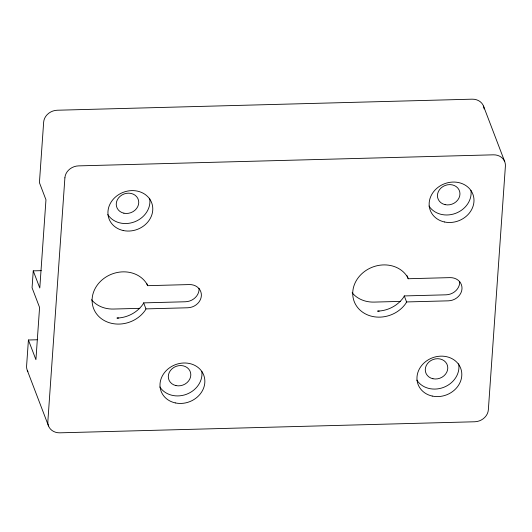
<?xml version="1.0" encoding="UTF-8"?>
<svg xmlns="http://www.w3.org/2000/svg" width="532" height="532" viewBox="0 0 532 532"><rect width="100%" height="100%" fill="white"/><g stroke="black" fill="none" stroke-linecap="round" stroke-linejoin="round"><path stroke-width="0.8" d="M37.247 339.768L28.415 340.001L26.6 365.91A13.081 11.385 -20.9 0 0 27.917 371.668M41.277 270.648L33.25 270.868L32.066 287.772L39.581 307.449L35.923 359.679L28.415 340.001M199.061 288.297A13.081 11.385 -20.9 0 1 185.409 301.764L143.653 302.874L142.889 304.344A29.426 25.609 -20.9 0 1 116.94 318.063L118.583 318.023M145.954 308.893L145.183 310.356A29.426 25.609 -20.9 0 1 101.08 318.469A29.426 25.609 -20.9 0 1 103.88 278.455A29.426 25.609 -20.9 0 1 147.012 284.241L147.577 285.677L189.326 284.567A13.081 11.385 -20.9 0 1 201.362 295.825A13.081 11.385 -20.9 0 1 187.703 307.775L145.954 308.893L143.653 302.874M459.688 281.355A13.081 11.385 -20.9 0 1 446.035 294.821L404.28 295.932L403.515 297.401A29.426 25.609 -20.9 0 1 377.567 311.12L379.21 311.08M406.574 301.943L405.81 303.413A29.426 25.609 -20.9 0 1 361.707 311.526A29.426 25.609 -20.9 0 1 364.506 271.513A29.426 25.609 -20.9 0 1 407.638 277.298L408.204 278.735L449.952 277.624A13.081 11.385 -20.9 0 1 461.989 288.883A13.081 11.385 -20.9 0 1 448.33 300.833L406.574 301.943L404.28 295.932M139.816 308.341L113.496 309.045A29.426 25.609 -20.9 0 1 91.511 299.729M400.443 301.398L374.116 302.096A29.426 25.609 -20.9 0 1 352.137 292.786M483.482 106.028L504.735 161.675M407.053 275.729L408.204 278.735M146.712 283.423L147.577 285.677M33.25 270.868L39.794 288.012L45.965 199.799L39.421 182.656L43.651 122.174A13.081 11.385 -20.9 0 1 57.31 110.23L472.117 99.178A13.081 11.385 -20.9 0 1 484.147 108.927M27.265 370.325L48.518 425.972M458.664 363.768A22.79 19.83 -20.9 0 1 443.781 387.309A22.79 19.83 -20.9 0 1 416.809 380.114M470.96 190.409A22.79 19.83 -20.9 0 1 455.565 213.365A22.79 19.83 -20.9 0 1 428.985 206.017M201.814 371.349A22.79 19.83 -20.9 0 1 186.419 394.305A22.79 19.83 -20.9 0 1 159.846 386.957M149.632 198.23A22.79 19.83 -20.9 0 1 134.749 221.771A22.79 19.83 -20.9 0 1 107.777 214.576M64.897 177.821L47.847 421.557A13.081 11.385 -20.9 0 0 59.883 432.822L474.69 421.77A13.081 11.385 -20.9 0 0 488.349 409.826L505.4 166.09A13.081 11.385 -20.9 0 0 493.363 154.825L78.556 165.878A13.081 11.385 -20.9 0 0 64.897 177.821M175.959 385.587A11.445 9.962 -20.9 0 0 190.596 372.779A11.445 9.962 -20.9 0 0 172.109 368.729A11.445 9.962 -20.9 0 0 175.959 385.587M123.896 213.199A11.445 9.962 -20.9 0 0 138.533 200.398A11.445 9.962 -20.9 0 0 120.046 196.348A11.445 9.962 -20.9 0 0 123.896 213.199M432.928 378.737A11.445 9.962 -20.9 0 0 447.565 365.936A11.445 9.962 -20.9 0 0 429.078 361.886A11.445 9.962 -20.9 0 0 432.928 378.737M123.205 230.522A22.79 19.83 -20.9 0 0 152.352 205.026A22.79 19.83 -20.9 0 0 115.53 196.953A22.79 19.83 -20.9 0 0 123.205 230.522M175.267 402.91A22.79 19.83 -20.9 0 0 204.421 377.407A22.79 19.83 -20.9 0 0 167.593 369.341A22.79 19.83 -20.9 0 0 175.267 402.91M432.23 396.061A22.79 19.83 -20.9 0 0 461.384 370.565A22.79 19.83 -20.9 0 0 424.563 362.492A22.79 19.83 -20.9 0 0 432.23 396.061M444.413 221.964A22.79 19.83 -20.9 0 0 473.56 196.468A22.79 19.83 -20.9 0 0 436.739 188.401A22.79 19.83 -20.9 0 0 444.413 221.964M445.104 204.647A11.445 9.962 -20.9 0 0 459.741 191.839A11.445 9.962 -20.9 0 0 441.254 187.789A11.445 9.962 -20.9 0 0 445.104 204.647"/></g></svg>
